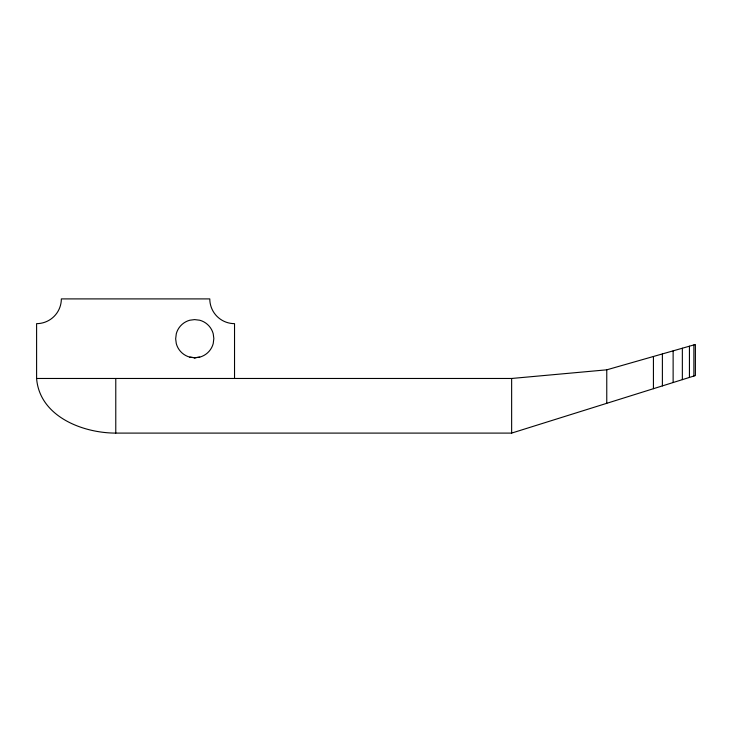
<?xml version="1.0" encoding="UTF-8"?>
<svg xmlns="http://www.w3.org/2000/svg" width="732" height="732" viewBox="0 0 732 732"><rect width="100%" height="100%" fill="white"/><g stroke="black" fill="none" stroke-linecap="round" stroke-linejoin="round"><path stroke-width="1.1" d="M36.6 378.471C39.592 416.371 82.533 433.088 115.775 433.097L511.641 433.097L695.4 375.562L695.4 344.488L606.764 369.825L511.641 378.471L36.6 378.471L36.6 323.645A24.742 24.742 0 0 0 61.342 298.903L209.791 298.903A24.742 24.742 0 0 0 234.533 323.645L234.533 378.471M194.922 357.774L199.699 357.143A19.114 19.114 0 0 0 213.213 343.628L213.835 338.513L213.213 333.737A19.114 19.114 0 0 0 199.699 320.223L194.584 319.6L189.808 320.223A19.114 19.114 0 0 0 176.293 333.737L175.662 338.852L176.293 343.628A19.114 19.114 0 0 0 189.808 357.143L194.922 357.774L189.808 357.143M194.584 357.774L199.699 357.143M693.881 344.928L693.881 376.038M689.434 346.199L689.434 377.428M682.352 348.222L682.352 379.652M673.129 350.857L673.129 382.534M662.387 353.931L662.387 385.901M653.429 356.484L653.429 388.701M606.764 369.825L606.764 403.314M511.641 378.471L511.641 433.097M115.775 378.471L115.775 433.097"/></g></svg>
